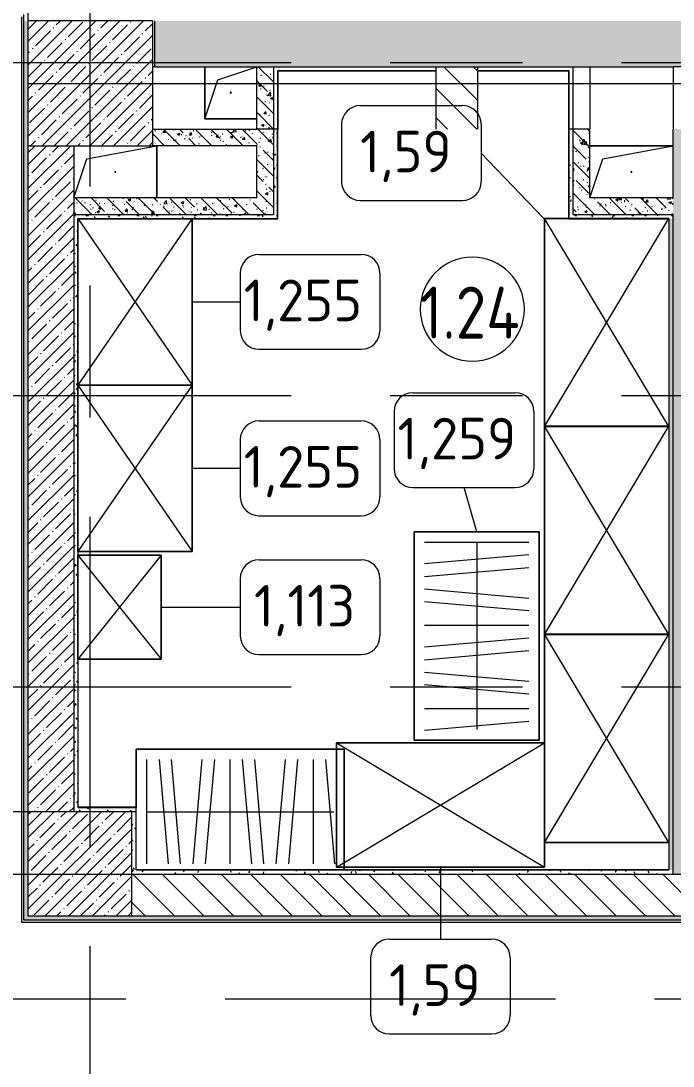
# Model space of a CAD drawing. Header units: millimetres. Extents: x -3724 to 231642, y -8553 to 29017.
# Drawn here: x 13676 to 16810, y 10178 to 15200 of the extents above; entities that cross this region are included whole.
import ezdxf

# ---------------------------------------------------------------- set-up
doc = ezdxf.new("R2010")
doc.units = ezdxf.units.MM
doc.linetypes.add('Осевая', pattern=[3175, 635, -476.25, 1587.5, -476.25])
for name, color, linetype, lineweight in [('A-AREA-IDEN', 7, 'Continuous', 9), ('A-DETL', 7, 'Continuous', 9), ('A-DETL-GENF', 7, 'Continuous', 9), ('A-GENM', 7, 'Continuous', 9), ('A-WALL', 7, 'Continuous', 9), ('I-FURN-IDEN', 7, 'Continuous', 9), ('I-WALL', 7, 'Continuous', 9), ('S-COLS', 7, 'Continuous', 9), ('Оси-2', 7, 'Осевая', 9)]:
    doc.layers.add(name, color=color, linetype=linetype, lineweight=lineweight)
for name, color, linetype, lineweight, true_color in [('A-WALL-1', 9, 'Continuous', 9, 0x808080), ('A-WALL-FNSH-1', 9, 'Continuous', 9, 0x808080), ('I-FURN-1', 9, 'Continuous', 9, 0x808080)]:
    doc.layers.add(name, color=color, linetype=linetype, lineweight=lineweight, true_color=true_color)
doc.styles.add('GOST Common', font='GOST_Common.ttf', dxfattribs={"height": 200})
doc.styles.add('GOST Common_1', font='GOST_Common.ttf', dxfattribs={"width": 0.9, "height": 250})
pattern_1 = [(45, (0, 0), (-57.02463, 57.02463), []), (45, (57.025, 0), (-57.02463, 57.02463), [100.806, -20.161, 3.353, -16.808])]
pattern_2 = [(135, (0, 0), (-70.71068, -70.71068), [])]
pattern_3 = [(135, (0, 0), (-75.43415, -75.43415), [106.68, -17.78, 3.556, -17.78]), (135, (0, 75.39), (-75.43415, -75.43415), []), (50, (0, 0), (127.5292, -11.1576), [13.335, -146.685]), (355, (0, 0), (-24.6697, 133.74), [10.668, -117.348]), (100.451, (10.63, -0.93), (102.8597, 122.5818), [11.333, -124.663]), (46.184, (0, 35.56), (189.7552, -29.4304), [20.002, -220.027]), (96.636, (15.81, 33.1), (166.1822, 173.1996), [17, -186.995]), (351.184, (0, 35.56), (166.184, 173.1976), [16.002, -176.022]), (21, (17.78, 26.67), (106.13027, -71.58603), [13.335, -146.685]), (326, (17.78, 26.67), (43.2619, 128.93175), [10.668, -117.348]), (71.451, (26.62, 20.7), (149.392, 57.34505), [11.333, -124.663]), (37.5, (0, 0), (2.16223, 59.18836), [3.353, -112.573, 3.353, -115.773, -117.793]), (37.5, (0, 0), (2.16223, 59.18836), [-235.052, 3.353, -114.44]), (7.5, (0, 0), (46.77386, 70.12615), [3.353, -64.567, 3.353, -109.906, -44.894]), (7.5, (0, 0), (46.77386, 70.12615), [-181.178, 3.353, -41.542]), (327.5, (-39.65, 0), (94.91367, -4.01009), [3.353, -41.097, 3.353, -135.331, -184.023]), (327.5, (-39.65, 0), (94.91367, -4.01009), [-183.134, 3.353, -180.67]), (317.5, (-57.43, 0), (103.69057, 17.79882), [3.353, -54.432, 3.353, -88.748, -130.683]), (317.5, (-57.43, 0), (103.69057, 17.79882), [-149.885, 3.353, -127.33])]
pattern_4 = [(0, (0, 0), (121.92, 30.48), [10.058, -81.382, 10.058, -81.382, -487.68]), (0, (0, 0), (121.92, 30.48), [-182.88, 10.058, -172.822, 10.058, -81.382, -213.36]), (0, (0, 0), (121.92, 30.48), [-457.2, 10.058, -50.902, 10.058, -142.342]), (120, (45.72, 15.24), (-87.356454, 90.345817), [10.058, -81.382, 10.058, -81.382, -487.68]), (120, (45.72, 15.24), (-87.356454, 90.345817), [-182.88, 10.058, -172.822, 10.058, -81.382, -213.36]), (120, (45.72, 15.24), (-87.356454, 90.345817), [-457.2, 10.058, -50.902, 10.058, -142.342]), (240, (60.96, 76.2), (-34.563546, -120.825817), [10.058, -81.382, 10.058, -81.382, -487.68]), (240, (60.96, 76.2), (-34.563546, -120.825817), [-182.88, 10.058, -172.822, 10.058, -81.382, -213.36]), (240, (60.96, 76.2), (-34.563546, -120.825817), [-457.2, 10.058, -50.902, 10.058, -142.342])]

# ---------------------------------------------------------------- blocks, each defined once
blk = doc.blocks.new('BSC_Колонна _Прямоугольная - 600х600-V3-План расстановки мебели и оборудования 1 этажа в осях 1-12')
at = {"layer": 'S-COLS'}
h = blk.add_hatch(dxfattribs=at)
h.set_pattern_fill('FP_7', color=256, style=0, pattern_type=2)
h.set_pattern_definition([(45, (-14010, -14900), (-57.02463, 57.02463), []), (45, (-13952.975, -14900), (-57.02463, 57.02463), [100.806, -20.161, 3.353, -16.808])])
h.paths.add_polyline_path([(300, -300), (300, 300), (-300, 300), (-300, -300)])
for p, q in [((300, 300), (-300, 300)), ((-300, 300), (-300, -300)), ((300, -300), (300, 300)), ((-300, -300), (300, -300))]:
    blk.add_line(p, q, dxfattribs=at)
blk = doc.blocks.new('GM_Отверстие прямоугольное _в плите_ - Отверстие-21608683-План расстановки мебели и оборудования 1 этажа в осях 1-12')
at = {"layer": 'A-GENM'}
for p, q in [((-137.5, 62.5), (200, 125)), ((200, 125), (200, -125)), ((200, -125), (200, 125)), ((-200, -125), (-137.5, 62.5))]:
    blk.add_line(p, q, dxfattribs=at)
for start, end in [(360, 180), (180, 360)]:
    blk.add_arc((0, 0), 2.5, start, end, dxfattribs=at)
blk = doc.blocks.new('GM_Отверстие прямоугольное _в плите_ - Отверстие-V42-План расстановки мебели и оборудования 1 этажа в осях 1-12')
at = {"layer": 'A-GENM'}
for p, q in [((-200, 125), (200, 125)), ((200, 125), (-200, 125)), ((-137.5, 62.5), (200, 125)), ((-200, -125), (-137.5, 62.5))]:
    blk.add_line(p, q, dxfattribs=at)
for start, end in [(360, 180), (180, 360)]:
    blk.add_arc((0, 0), 2.5, start, end, dxfattribs=at)
blk = doc.blocks.new('BSC_Колонна _Прямоугольная - 500х500-V43-План расстановки мебели и оборудования 1 этажа в осях 1-12')
at = {"layer": 'S-COLS'}
h = blk.add_hatch(dxfattribs=at)
h.set_pattern_fill('FP_65', color=256, style=0, pattern_type=2)
h.set_pattern_definition([(45, (-13960, -11150), (-57.02463, 57.02463), []), (45, (-13902.975, -11150), (-57.02463, 57.02463), [100.806, -20.161, 3.353, -16.808])])
h.paths.add_polyline_path([(-30, -250), (250, -250), (250, 250), (-250, 250), (-250, -250)])
for p, q in [((250, 250), (-250, 250)), ((-250, 250), (-250, -250)), ((250, -250), (250, 250)), ((-250, -250), (250, -250))]:
    blk.add_line(p, q, dxfattribs=at)
blk = doc.blocks.new('GM_Отверстие прямоугольное _в плите_ - Отверстие-21605184-План расстановки мебели и оборудования 1 этажа в осях 1-12')
at = {"layer": 'A-GENM'}
for p, q in [((-125, -125), (-125, 125)), ((-125, 125), (-125, -125)), ((-62.5, 62.5), (125, 125)), ((-125, -125), (-62.5, 62.5)), ((125, -125), (-125, -125)), ((-125, -125), (125, -125))]:
    blk.add_line(p, q, dxfattribs=at)
for start, end in [(360, 180), (180, 360)]:
    blk.add_arc((0, 0), 2.5, start, end, dxfattribs=at)
blk = doc.blocks.new('Шкаф с вешалками - 2000-25410784-План расстановки мебели и оборудования 1 этажа в осях 1-12')
at = {"layer": 'A-DETL-GENF'}
for p, q in [((50, 550), (50, 50)), ((110, 550), (153.7, 50)), ((213.7, 50), (170, 550)), ((273.7, 50), (317.5, 550)), ((333.7, 50), (377.5, 550)), ((450, 550), (450, 50)), ((510, 550), (553.7, 50)), ((613.7, 50), (570, 550)), ((673.7, 50), (717.5, 550)), ((733.7, 50), (777.5, 550)), ((850, 550), (850, 50)), ((910, 550), (953.7, 50)), ((50, 300), (950, 300))]:
    blk.add_line(p, q, dxfattribs=at)
at = {"layer": 'I-FURN-1'}
for p, q in [((962.4, 600), (0, 600)), ((0, 600), (0, 320)), ((0, 320), (0, 600)), ((0, 600), (962.4, 600)), ((1000, 600), (962.4, 600)), ((962.4, 600), (1000, 600)), ((1000, 32.8), (1000, 600)), ((1000, 600), (1000, 32.8)), ((0, 20), (0, 320)), ((1000, 20), (1000, 32.8)), ((1000, 32.8), (1000, 20))]:
    blk.add_line(p, q, dxfattribs=at)
blk = doc.blocks.new('Шкаф с вешалками - 2000-V96-План расстановки мебели и оборудования 1 этажа в осях 1-12')
at = {"layer": 'A-DETL-GENF'}
for p, q in [((50, 550), (50, 50)), ((110, 550), (153.7, 50)), ((213.7, 50), (170, 550)), ((273.7, 50), (317.5, 550)), ((333.7, 50), (377.5, 550)), ((450, 550), (450, 50)), ((510, 550), (553.7, 50)), ((613.7, 50), (570, 550)), ((673.7, 50), (717.5, 550)), ((733.7, 50), (777.5, 550)), ((850, 550), (850, 50)), ((910, 550), (953.7, 50)), ((50, 300), (950, 300))]:
    blk.add_line(p, q, dxfattribs=at)
at = {"layer": 'I-FURN-1'}
for p, q in [((1000, 600), (0, 600)), ((0, 600), (0, 0)), ((0, 0), (0, 600)), ((0, 600), (1000, 600)), ((1000, 0), (1000, 600)), ((1000, 600), (1000, 0)), ((0, 0), (1000, 0)), ((1000, 0), (0, 0))]:
    blk.add_line(p, q, dxfattribs=at)
blk = doc.blocks.new('Шкаф параметрический - 1_255-25532301-План расстановки мебели и оборудования 1 этажа в осях 1-12')
at = {"layer": 'I-FURN-1'}
for p, q in [((0, 0), (800, 550)), ((0, 550), (800, 0)), ((800, 550), (0, 550)), ((0, 0), (0, 550)), ((0, 550), (800, 550)), ((800, 0), (800, 550)), ((800, 550), (800, 0)), ((800, 0), (1, 0))]:
    blk.add_line(p, q, dxfattribs=at)
blk = doc.blocks.new('Шкаф параметрический - 1_255-V109-План расстановки мебели и оборудования 1 этажа в осях 1-12')
at = {"layer": 'I-FURN-1'}
for p, q in [((0, 0), (800, 550)), ((0, 550), (800, 0)), ((800, 550), (0, 550)), ((0, 550), (0, 0)), ((0, 0), (0, 550)), ((0, 550), (800, 550)), ((800, 0), (800, 550)), ((800, 550), (800, 0)), ((800, 0), (0, 0))]:
    blk.add_line(p, q, dxfattribs=at)
blk = doc.blocks.new('Шкаф параметрический - 1_113-25476255-План расстановки мебели и оборудования 1 этажа в осях 1-12')
at = {"layer": 'I-FURN-1'}
for p, q in [((0, 0), (500, 400)), ((0, 400), (500, 0)), ((500, 400), (0, 400)), ((0, 400), (0, 0)), ((0, 0), (0, 400)), ((0, 400), (500, 400)), ((500, 0), (500, 400)), ((500, 400), (500, 0)), ((500, 0), (0, 0))]:
    blk.add_line(p, q, dxfattribs=at)
blk = doc.blocks.new('Шкаф параметрический - 1_59-25538274-План расстановки мебели и оборудования 1 этажа в осях 1-12')
at = {"layer": 'I-FURN-1'}
for p, q in [((0, 0), (1000, 597.6)), ((0, 597.6), (999.1, 0.5)), ((1000, 597.6), (0, 597.6)), ((0, 597.6), (0, 0)), ((0, 0), (0, 597.6)), ((0.9, 597.6), (1000, 597.6)), ((1000, 480), (1000, 597.6)), ((1000, 597.6), (1000, 480)), ((998.1, 0), (0.9, 0))]:
    blk.add_line(p, q, dxfattribs=at)
blk = doc.blocks.new('Шкаф параметрический - 1_59-V112-План расстановки мебели и оборудования 1 этажа в осях 1-12')
at = {"layer": 'I-FURN-1'}
for p, q in [((0, 0), (1000, 597.6)), ((0, 597.6), (1000, 0)), ((1000, 597.6), (0, 597.6)), ((0, 597.6), (0, 0)), ((0, 0), (0, 597.6)), ((0.9, 597.6), (999.1, 597.6)), ((1000, 0), (1000, 597.6)), ((1000, 597.6), (1000, 0)), ((999.1, 0), (0.9, 0))]:
    blk.add_line(p, q, dxfattribs=at)
blk = doc.blocks.new('Шкаф параметрический - 1_59-V113-План расстановки мебели и оборудования 1 этажа в осях 1-12')
at = {"layer": 'I-FURN-1'}
for p, q in [((0, 0), (1000, 597.6)), ((0, 597.6), (1000, 0)), ((1000, 597.6), (0, 597.6)), ((0, 597.6), (0, 0)), ((0, 0), (0, 597.6)), ((0, 597.6), (477.7, 597.6)), ((477.7, 597.6), (999.1, 597.6)), ((1000, 0), (1000, 597.6)), ((1000, 597.6), (1000, 0)), ((999.1, 0), (0, 0))]:
    blk.add_line(p, q, dxfattribs=at)
blk = doc.blocks.new('Шкаф параметрический - 1_59-V114-План расстановки мебели и оборудования 1 этажа в осях 1-12')
at = {"layer": 'I-FURN-1'}
for p, q in [((0, 0), (1000, 597.6)), ((0, 597.6), (1000, 0)), ((1000, 597.6), (0, 597.6)), ((0, 597.6), (0, 0)), ((0, 567.2), (0, 597.6)), ((0, 597.6), (1000, 597.6)), ((0, 0), (0, 567.2)), ((1000, 0), (1000, 597.6)), ((1000, 597.6), (1000, 119.9)), ((1000, 119.9), (1000, 0)), ((0, 0), (1000, 0)), ((37.6, 0), (0, 0)), ((1000, 0), (37.6, 0))]:
    blk.add_line(p, q, dxfattribs=at)
blk = doc.blocks.new('Марка_Мебель - В прямоуг_Balcon_Марка-25523697-План расстановки мебели и оборудования 1 этажа в осях 1-12')
at = {"layer": 'I-FURN-IDEN'}
for p, q in [((-2.455, 2.278), (2.455, 2.278)), ((-3.355, 1.378), (-3.355, -1.384)), ((3.355, 1.378), (3.355, -1.378)), ((-2.461, -2.278), (2.455, -2.278))]:
    blk.add_line(p, q, dxfattribs=at)
for centre, radius, start, end in [((-2.455, 1.378), 0.9, 90, 180), ((2.455, 1.378), 0.9, 0, 90), ((-2.461, -1.384), 0.893, 180, 270), ((2.455, -1.378), 0.9, 270, 0)]:
    blk.add_arc(centre, radius, start, end, dxfattribs=at)
blk = doc.blocks.new('Марка_Помещения - Номер-25198446-План расстановки мебели и оборудования 1 этажа в осях 1-12')
at = {"layer": 'A-AREA-IDEN'}
for start, end in [(360, 180), (180, 360)]:
    blk.add_arc((0, 0), 2.5, start, end, dxfattribs=at)

msp = doc.modelspace()

# ---------------------------------------------------------------- hatches: boundary and pattern name
at = {"layer": 'I-WALL'}
h = msp.add_hatch(dxfattribs=at)
h.set_pattern_fill('FP_103', color=256, style=0, pattern_type=2)
h.set_pattern_definition(pattern_4)
h.paths.add_polyline_path([(13690, 10880), (13710, 10880), (13710, 15200), (13690, 15200), (13690, 10900)])
h = msp.add_hatch(dxfattribs=at)
h.set_pattern_fill('FP_1', color=256, style=0, pattern_type=2)
h.set_pattern_definition(pattern_1)
h.paths.add_polyline_path([(21127.5, 14980), (21910, 14980), (21910, 15200), (18710.3, 15200), (18710.3, 14980), (20210, 14980)])
h.paths.add_polyline_path([(28560, 14980), (28560, 15200), (26410, 15200), (26410, 14980)])
h.paths.add_polyline_path([(22510, 14980), (25810, 14980), (25810, 15200), (22510, 15200), (22510, 15180.2)])
h.paths.add_polyline_path([(17064.6, 14980), (18110.3, 14980.3), (18110.3, 15200), (14320, 15199.1), (14320, 14980), (16890, 14980)])
h = msp.add_hatch(dxfattribs=at)
h.set_pattern_fill('FP_48', color=256, style=0, pattern_type=2)
h.set_pattern_definition([(135, (0, 0), (-75.43415, -75.43415), [106.68, -17.78, 3.556, -17.78]), (135, (0, 75.39), (-75.43415, -75.43415), []), (50, (0, 0), (127.5292, -11.1576), [13.335, -146.685]), (355, (0, 0), (-24.6697, 133.74), [10.668, -117.348]), (100.451, (10.63, -0.93), (102.8597, 122.5818), [11.333, -124.663]), (46.184, (0, 35.56), (189.7552, -29.4304), [20.002, -220.027]), (96.636, (15.81, 33.1), (166.1822, 173.1996), [17, -186.995]), (351.184, (0, 35.56), (166.184, 173.1976), [16.002, -176.022]), (21, (17.78, 26.67), (106.13027, -71.58603), [13.335, -146.685]), (326, (17.78, 26.67), (43.2619, 128.93175), [10.668, -117.348]), (71.451, (26.62, 20.7), (149.392, 57.34505), [11.333, -124.663]), (37.5, (0, 0), (2.16223, 59.18836), [3.353, -112.573, 3.353, -115.773, -117.792]), (37.5, (0, 0), (2.16223, 59.18836), [-235.052, 3.353, -114.44]), (7.5, (0, 0), (46.77386, 70.12615), [3.353, -64.567, 3.353, -109.906, -44.894]), (7.5, (0, 0), (46.77386, 70.12615), [-181.178, 3.353, -41.542]), (327.5, (-39.65, 0), (94.91367, -4.01009), [3.353, -41.097, 3.353, -135.331, -184.023]), (327.5, (-39.65, 0), (94.91367, -4.01009), [-183.134, 3.353, -180.67]), (317.5, (-57.43, 0), (103.69057, 17.79882), [3.353, -54.432, 3.353, -88.748, -130.683]), (317.5, (-57.43, 0), (103.69057, 17.79882), [-149.885, 3.353, -127.33])])
h.paths.add_polyline_path([(14810, 14680), (14890, 14680), (14890, 14980), (14810, 14980), (14810, 14872.5)])
h = msp.add_hatch(dxfattribs=at)
h.set_pattern_fill('FP_16', color=256, style=0, pattern_type=2)
h.set_pattern_definition(pattern_2)
h.paths.add_polyline_path([(15670, 14680), (15870, 14680), (15870, 14980), (15670, 14980), (15670, 14684.1)])
h = msp.add_hatch(dxfattribs=at)
h.set_pattern_fill('FP_41', color=256, style=0, pattern_type=2)
h.set_pattern_definition(pattern_3)
h.paths.add_polyline_path([(14330, 14600), (14810, 14600), (14810, 14680), (14310, 14680), (14310, 14600)])
h = msp.add_hatch(dxfattribs=at)
h.set_pattern_fill('FP_41', color=256, style=0, pattern_type=2)
h.set_pattern_definition(pattern_3)
h.paths.add_polyline_path([(14890, 14350), (14890, 14680), (14810, 14680), (14810, 14350), (14876.9, 14350)])
h = msp.add_hatch(dxfattribs=at)
h.set_pattern_fill('FP_103', color=256, style=0, pattern_type=2)
h.set_pattern_definition(pattern_4)
h.paths.add_polyline_path([(14890, 14270), (14910, 14270.4), (14910, 14680), (14890, 14680), (14890, 14350)])
h = msp.add_hatch(dxfattribs=at)
h.set_pattern_fill('FP_103', color=256, style=0, pattern_type=2)
h.set_pattern_definition(pattern_4)
h.paths.add_polyline_path([(16310, 14250), (16330, 14250.9), (16330, 14680), (16310, 14680), (16310, 14250.9)])
h = msp.add_hatch(dxfattribs=at)
h.set_pattern_fill('FP_41', color=256, style=0, pattern_type=2)
h.set_pattern_definition(pattern_3)
h.paths.add_polyline_path([(16410, 14350), (16410, 14680), (16330, 14680), (16330, 14350)])
h = msp.add_hatch(dxfattribs=at)
h.set_pattern_fill('FP_41', color=256, style=0, pattern_type=2)
h.set_pattern_definition(pattern_3)
h.paths.add_polyline_path([(16890, 11100), (16890, 14680), (16810, 14680), (16810, 11100)])
h = msp.add_hatch(dxfattribs=at)
h.set_pattern_fill('FP_1', color=256, style=0, pattern_type=2)
h.set_pattern_definition(pattern_1)
h.paths.add_polyline_path([(13710.2, 11400), (13930, 11400), (13930, 14600), (13710, 14600), (13710, 11400)])
h = msp.add_hatch(dxfattribs=at)
h.set_pattern_fill('FP_41', color=256, style=0, pattern_type=2)
h.set_pattern_definition(pattern_3)
h.paths.add_polyline_path([(14876.9, 14270), (14890, 14270), (14890, 14350), (13930, 14350), (13930, 14270), (14810, 14270)])
h = msp.add_hatch(dxfattribs=at)
h.set_pattern_fill('FP_41', color=256, style=0, pattern_type=2)
h.set_pattern_definition(pattern_3)
h.paths.add_polyline_path([(16790, 14270), (16810, 14270), (16810, 14350), (16330, 14350), (16330, 14270), (16752.1, 14270)])
h = msp.add_hatch(dxfattribs=at)
h.set_pattern_fill('FP_103', color=256, style=0, pattern_type=2)
h.set_pattern_definition(pattern_4)
h.paths.add_polyline_path([(13930, 11420), (13950, 11420.1), (13950, 14270), (13930, 14270), (13930, 12132.6)])
h = msp.add_hatch(dxfattribs=at)
h.set_pattern_fill('FP_103', color=256, style=0, pattern_type=2)
h.set_pattern_definition(pattern_4)
h.paths.add_polyline_path([(14890, 14250), (14910, 14250), (14910, 14270), (13950, 14270), (13950, 14250), (14876.9, 14250)])
h = msp.add_hatch(dxfattribs=at)
h.set_pattern_fill('FP_103', color=256, style=0, pattern_type=2)
h.set_pattern_definition(pattern_4)
h.paths.add_polyline_path([(16790, 14250), (16810, 14250), (16810, 14270), (16330, 14270), (16330, 14250), (16752.1, 14250)])
h = msp.add_hatch(dxfattribs=at)
h.set_pattern_fill('FP_103', color=256, style=0, pattern_type=2)
h.set_pattern_definition(pattern_4)
h.paths.add_polyline_path([(16810, 11120), (16810, 14250), (16790, 14249), (16790, 11120)])
h = msp.add_hatch(dxfattribs=at)
h.set_pattern_fill('FP_103', color=256, style=0, pattern_type=2)
h.set_pattern_definition(pattern_4)
h.paths.add_polyline_path([(14210, 11400), (14210, 11420), (13930, 11420), (13930, 11400), (13950, 11400)])
h = msp.add_hatch(dxfattribs=at)
h.set_pattern_fill('FP_103', color=256, style=0, pattern_type=2)
h.set_pattern_definition(pattern_4)
h.paths.add_polyline_path([(14230, 11120), (14230, 11420), (14210, 11420), (14210, 11120)])
h = msp.add_hatch(dxfattribs=at)
h.set_pattern_fill('FP_103', color=256, style=0, pattern_type=2)
h.set_pattern_definition(pattern_4)
h.paths.add_polyline_path([(16790, 11100), (16810, 11100), (16810, 11120), (14210, 11120), (14210, 11100), (16192.4, 11100)])
h = msp.add_hatch(dxfattribs=at)
h.set_pattern_fill('FP_16', color=256, style=0, pattern_type=2)
h.set_pattern_definition(pattern_2)
h.paths.add_polyline_path([(18627.2, 10900), (19710, 10900), (19710, 11100), (14210, 11100), (14210, 10900), (17377.1, 10900)])
h = msp.add_hatch(dxfattribs=at)
h.set_pattern_fill('FP_103', color=256, style=0, pattern_type=2)
h.set_pattern_definition(pattern_4)
h.paths.add_polyline_path([(19877.4, 10880), (20000, 10880), (20000, 10900), (13710, 10900), (13710, 10880), (19710, 10880)])

# ---------------------------------------------------------------- linework, layer by layer
at = {"layer": 'A-DETL'}
for p, q in [((13710, 27827.2), (13710, 14900)), ((13710, 14900), (34130, 14900))]:
    msp.add_line(p, q, dxfattribs=at)
at = {"layer": 'A-WALL'}
for p, q in [((18110.3, 14980), (16810, 14980)), ((13950, 14250), (14910, 14250)), ((13950, 14250), (13950, 11420)), ((16790, 14250), (16330, 14250)), ((16790, 14250), (16790, 11120)), ((14230, 11120), (14230, 11420)), ((14230, 11120), (16790, 11120))]:
    msp.add_line(p, q, dxfattribs=at)
at = {"layer": 'A-WALL-1'}
for p, q in [((14320, 14980), (14320, 15200)), ((14320, 14980), (16810, 14980)), ((14810, 14680), (14810, 14980)), ((14890, 14980), (14890, 14270)), ((15670, 14980), (15670, 14680)), ((15870, 14980), (15870, 14680)), ((16810, 14980), (16810, 14680)), ((14310, 14680), (14810, 14680)), ((14890, 14680), (14810, 14680)), ((14910, 14250), (14910, 14680)), ((16310, 14250), (16310, 14680)), ((16330, 14270), (16330, 14680)), ((16410, 14350), (16410, 14680)), ((16810, 14350), (16810, 14680)), ((13710, 14600), (13710, 11400)), ((13930, 14600), (13930, 11400)), ((14810, 14600), (14310, 14600)), ((14810, 14350), (14810, 14600)), ((14810, 14350), (13930, 14350)), ((16810, 14350), (16410, 14350)), ((13930, 14270), (14890, 14270)), ((16330, 14270), (16810, 14270)), ((16810, 11100), (16810, 14270)), ((13951, 11420), (13950, 11420)), ((14210, 11100), (19710, 11100)), ((14210, 10900), (19710, 10900)), ((13690, 10880), (20000, 10880))]:
    msp.add_line(p, q, dxfattribs=at)
at = {"layer": 'A-WALL-FNSH-1'}
for p, q in [((13679, 15220), (13679, 10868.5)), ((13690, 10879.5), (13690, 15231)), ((14911, 14249), (14911, 14680)), ((16309, 14249), (16309, 14680)), ((13951, 14249), (14911, 14249)), ((13951, 11421), (13951, 14249)), ((16309, 14249), (16789, 14249)), ((16330, 14250), (16310, 14250)), ((16789, 14249), (16789, 11121)), ((14231, 11421), (13951, 11421)), ((13951, 11420), (14230, 11420)), ((14231, 11121), (14231, 11421)), ((16789, 11121), (14231, 11121)), ((13679, 10868.5), (20220, 10868.5)), ((20220, 10879.5), (13690, 10879.5))]:
    msp.add_line(p, q, dxfattribs=at)
at = {"layer": 'I-FURN-IDEN'}
for p, q in [((16189.7, 14250.9), (15888.2, 14565.2)), ((16491.2, 14250.9), (16189.7, 14250.9)), ((14500, 13850), (14730.5, 13850)), ((14500, 13050), (14730.5, 13050)), ((15866.3, 12744.2), (15805.4, 12958)), ((14350, 12382.6), (14730.5, 12382.6)), ((14230, 11400), (13460.3, 11400)), ((15692.4, 11132.8), (15692.4, 10787.4))]:
    msp.add_line(p, q, dxfattribs=at)
at = {"layer": 'I-WALL'}
for p, q in [((14320, 14980), (14310, 14980)), ((16330, 14680), (16330, 14980)), ((16410, 14980), (16410, 14680)), ((14910, 14960), (14910, 14680)), ((15670, 14960), (14910, 14960)), ((15670, 14959), (14911, 14959)), ((14911, 14959), (14911, 14680)), ((16310, 14960), (15870, 14960)), ((16309, 14959), (15870, 14959)), ((16309, 14680), (16309, 14959)), ((16310, 14680), (16310, 14960)), ((14911, 14680), (14890, 14680)), ((16410, 14680), (16309, 14680))]:
    msp.add_line(p, q, dxfattribs=at)
at = {"layer": 'Оси-2'}
for p, q in [((14010, 593.7), (14010, 24898.1)), ((-423.7, 15000), (35170, 15000)), ((-423.7, 13400), (35170, 13400)), ((-423.7, 12000), (35170, 12000)), ((-423.7, 11100), (35770, 11100)), ((846.3, 10500), (35770, 10500))]:
    msp.add_line(p, q, dxfattribs=at)

# ---------------------------------------------------------------- block references
at = {"layer": 'A-AREA-IDEN', "xscale": 99.99999999999993, "yscale": 99.99999999999993, "zscale": 99.99999999999993}
msp.add_blockref('Марка_Помещения - Номер-25198446-План расстановки мебели и оборудования 1 этажа в осях 1-12', (15845.5, 13814.7), dxfattribs=at)
at = {"layer": 'A-GENM'}
for name, p in [('GM_Отверстие прямоугольное _в плите_ - Отверстие-21605184-План расстановки мебели и оборудования 1 этажа в осях 1-12', (14685, 14855)), ('GM_Отверстие прямоугольное _в плите_ - Отверстие-21608683-План расстановки мебели и оборудования 1 этажа в осях 1-12', (14130, 14475)), ('GM_Отверстие прямоугольное _в плите_ - Отверстие-V42-План расстановки мебели и оборудования 1 этажа в осях 1-12', (16610, 14475))]:
    msp.add_blockref(name, p, dxfattribs=at)
at = {"layer": 'I-FURN-1'}
for name, p, rotation in [('Шкаф параметрический - 1_255-25532301-План расстановки мебели и оборудования 1 этажа в осях 1-12', (13950, 14250), 270), ('Шкаф параметрический - 1_59-25538274-План расстановки мебели и оборудования 1 этажа в осях 1-12', (16790, 13250.9), 89.99999999999987), ('Шкаф параметрический - 1_255-V109-План расстановки мебели и оборудования 1 этажа в осях 1-12', (13950, 13450), 270), ('Шкаф параметрический - 1_59-V112-План расстановки мебели и оборудования 1 этажа в осях 1-12', (16790, 12251.8), 89.99999999999987), ('Шкаф с вешалками - 2000-V96-План расстановки мебели и оборудования 1 этажа в осях 1-12', (15566.3, 12744.2), 270.0000000000002), ('Шкаф параметрический - 1_113-25476255-План расстановки мебели и оборудования 1 этажа в осях 1-12', (13950, 12632.6), 270), ('Шкаф параметрический - 1_59-V113-План расстановки мебели и оборудования 1 этажа в осях 1-12', (16790, 11252.7), 89.99999999999987)]:
    msp.add_blockref(name, p, dxfattribs=dict(at, rotation=rotation))
for name, p in [('Шкаф параметрический - 1_59-V114-План расстановки мебели и оборудования 1 этажа в осях 1-12', (15192.4, 11132.8)), ('Шкаф с вешалками - 2000-25410784-План расстановки мебели и оборудования 1 этажа в осях 1-12', (14230, 11100))]:
    msp.add_blockref(name, p, dxfattribs=at)
at = {"layer": 'I-FURN-IDEN', "xscale": 99.99999999999993, "yscale": 99.99999999999993, "zscale": 99.99999999999993}
for p in [(15552.7, 14565.2), (15066, 13850), (15805.4, 13185.7), (15066, 13050), (15066, 12382.6), (15692.4, 10559.7)]:
    msp.add_blockref('Марка_Мебель - В прямоуг_Balcon_Марка-25523697-План расстановки мебели и оборудования 1 этажа в осях 1-12', p, dxfattribs=at)
at = {"layer": 'S-COLS'}
for name, p in [('BSC_Колонна _Прямоугольная - 600х600-V3-План расстановки мебели и оборудования 1 этажа в осях 1-12', (14010, 14900)), ('BSC_Колонна _Прямоугольная - 500х500-V43-План расстановки мебели и оборудования 1 этажа в осях 1-12', (13960, 11150))]:
    msp.add_blockref(name, p, dxfattribs=at)

# ---------------------------------------------------------------- texts
at = {"layer": 'A-AREA-IDEN', "insert": (15594.6, 13923.2), "char_height": 250, "width": 627.721, "attachment_point": 1, "style": 'GOST Common_1'}
msp.add_mtext('1.24', dxfattribs=at)
at = {"layer": 'I-FURN-IDEN', "char_height": 200, "attachment_point": 1, "style": 'GOST Common'}
for s, insert, width in [('1,59', (15306.2, 14672.2), 561.181), ('1,255', (14747, 13957.1), 737.552), ('1,259', (15486.4, 13292.8), 737.552), ('1,255', (14747, 13157.1), 737.552), ('1,113', (14796.5, 12489.7), 617.299), ('1,59', (15445.9, 10666.7), 561.181)]:
    msp.add_mtext(s, dxfattribs=dict(at, insert=insert, width=width))

doc.saveas('drawing.dxf')
